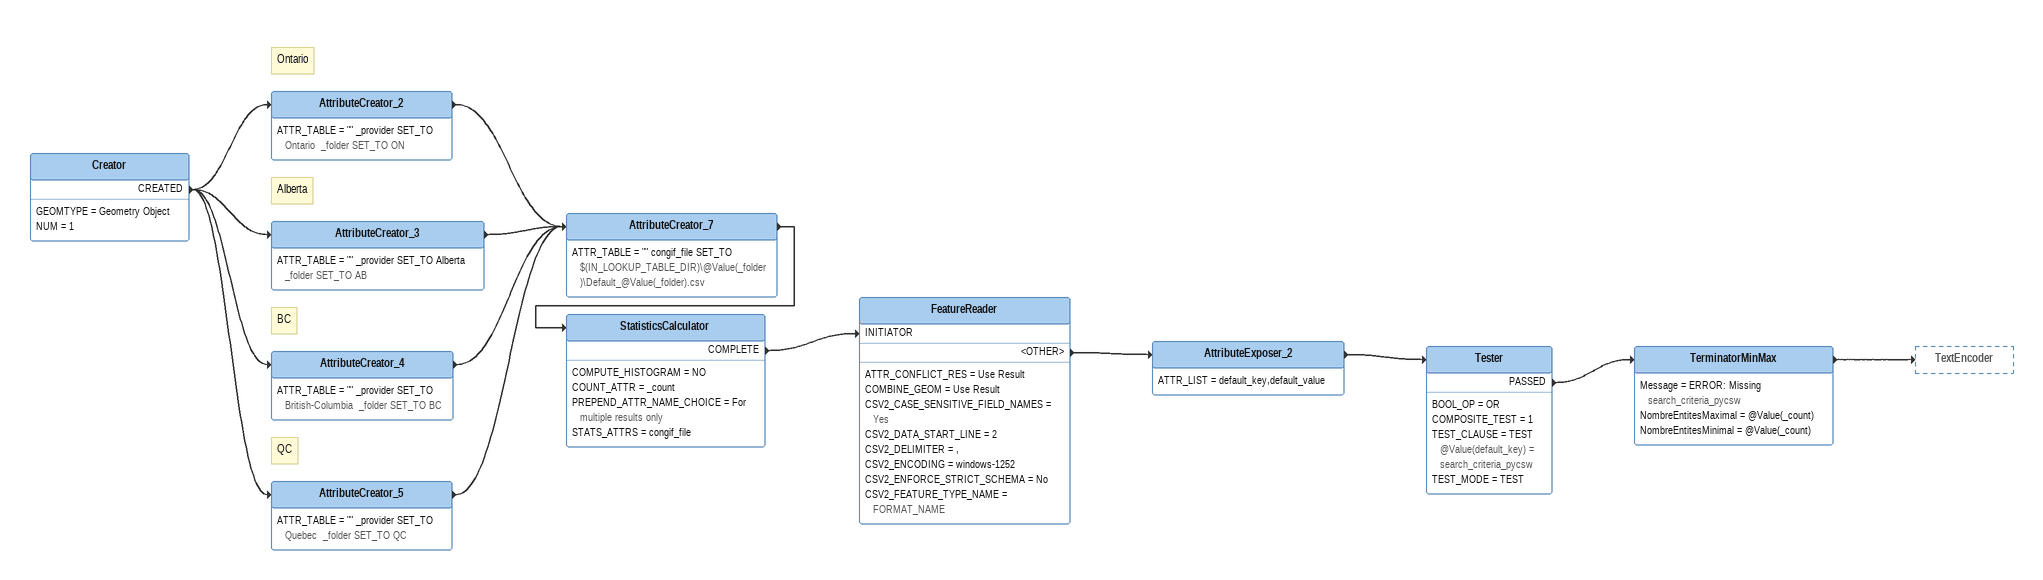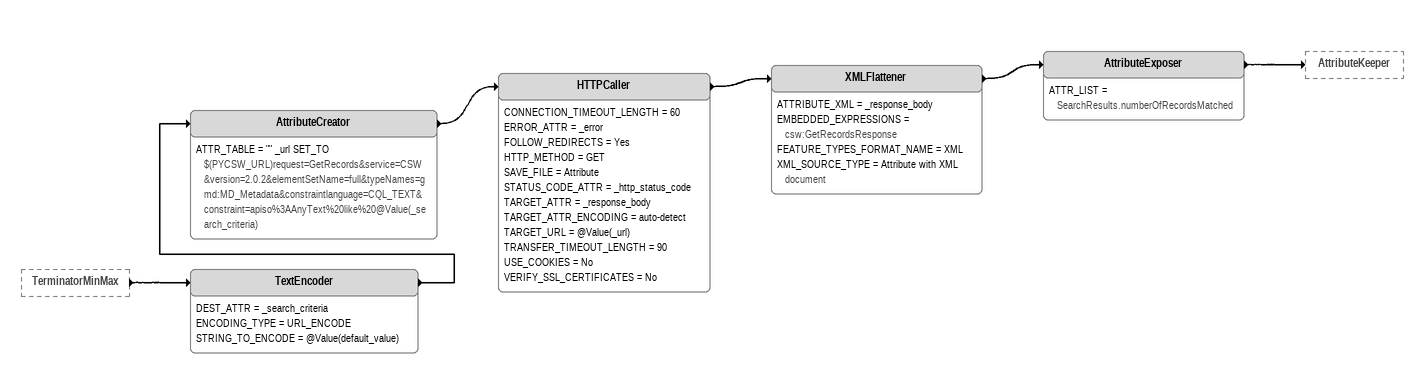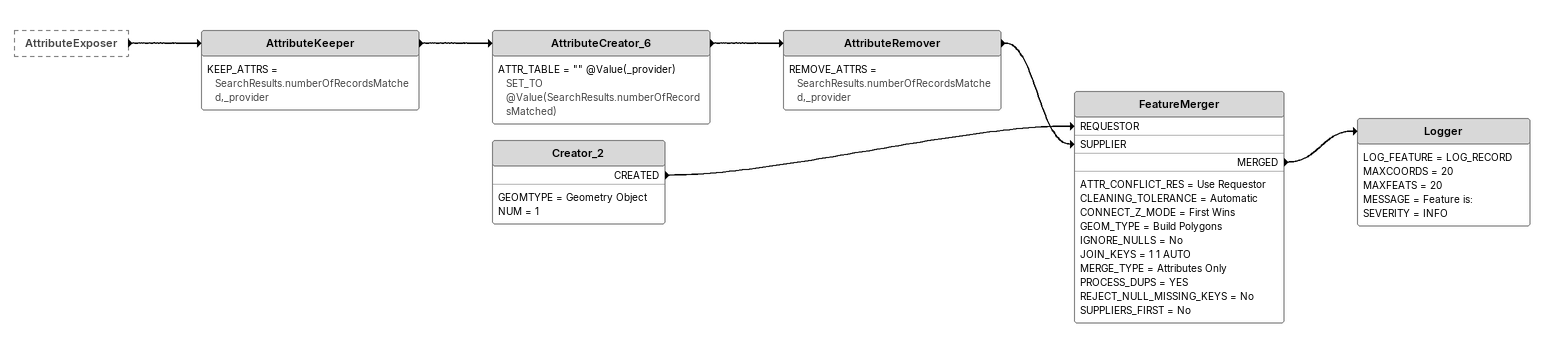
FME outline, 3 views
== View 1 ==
Creator
    GEOMTYPE = Geometry Object
    NUM = 1
    CREATED -> AttributeCreator_2
    CREATED -> AttributeCreator_3
    CREATED -> AttributeCreator_4
    CREATED -> AttributeCreator_5
Note: Ontario
AttributeCreator_2
    ATTR_TABLE = "" _provider SET_TO Ontario  _folder SET_TO ON
    -> AttributeCreator_7
Note: Alberta
AttributeCreator_3
    ATTR_TABLE = "" _provider SET_TO Alberta  _folder SET_TO AB
    -> AttributeCreator_7
Note: BC
AttributeCreator_4
    ATTR_TABLE = "" _provider SET_TO British-Columbia  _folder SET_TO BC
    -> AttributeCreator_7
Note: QC
AttributeCreator_5
    ATTR_TABLE = "" _provider SET_TO Quebec  _folder SET_TO QC
    -> AttributeCreator_7
AttributeCreator_7
    ATTR_TABLE = "" congif_file SET_TO $(IN_LOOKUP_TABLE_DIR)\@Value(_folder)\Default_@Value(_folder).csv
    -> StatisticsCalculator
StatisticsCalculator
    COMPUTE_HISTOGRAM = NO
    COUNT_ATTR = _count
    PREPEND_ATTR_NAME_CHOICE = For multiple results only
    STATS_ATTRS = congif_file
    COMPLETE -> FeatureReader [INITIATOR]
FeatureReader
    ATTR_CONFLICT_RES = Use Result
    COMBINE_GEOM = Use Result
    CSV2_CASE_SENSITIVE_FIELD_NAMES = Yes
    CSV2_DATA_START_LINE = 2
    CSV2_DELIMITER = ,
    CSV2_ENCODING = windows-1252
    CSV2_ENFORCE_STRICT_SCHEMA = No
    CSV2_FEATURE_TYPE_NAME = FORMAT_NAME
    <OTHER> -> AttributeExposer_2
AttributeExposer_2
    ATTR_LIST = default_key,default_value
    -> Tester
Tester
    BOOL_OP = OR
    COMPOSITE_TEST = 1
    TEST_CLAUSE = TEST @Value(default_key) = search_criteria_pycsw
    TEST_MODE = TEST
    PASSED -> TerminatorMinMax
TerminatorMinMax
    Message = ERROR: Missing search_criteria_pycsw
    NombreEntitesMaximal = @Value(_count)
    NombreEntitesMinimal = @Value(_count)
    -> TextEncoder

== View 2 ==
TerminatorMinMax [outside]
    -> TextEncoder
TextEncoder
    DEST_ATTR = _search_criteria
    ENCODING_TYPE = URL_ENCODE
    STRING_TO_ENCODE = @Value(default_value)
    -> AttributeCreator
AttributeCreator
    ATTR_TABLE = "" _url SET_TO $(PYCSW_URL)request=GetRecords&service=CSW&version=2.0.2&elementSetName=full&typeNames=gmd:MD_Metadata&constraintlanguage=CQL_TEXT&constraint=apiso%3AAnyText%20like%20@Value(_search_criteria)
    -> HTTPCaller
HTTPCaller
    CONNECTION_TIMEOUT_LENGTH = 60
    ERROR_ATTR = _error
    FOLLOW_REDIRECTS = Yes
    HTTP_METHOD = GET
    SAVE_FILE = Attribute
    STATUS_CODE_ATTR = _http_status_code
    TARGET_ATTR = _response_body
    TARGET_ATTR_ENCODING = auto-detect
    TARGET_URL = @Value(_url)
    TRANSFER_TIMEOUT_LENGTH = 90
    USE_COOKIES = No
    VERIFY_SSL_CERTIFICATES = No
    -> XMLFlattener
XMLFlattener
    ATTRIBUTE_XML = _response_body
    EMBEDDED_EXPRESSIONS = csw:GetRecordsResponse
    FEATURE_TYPES_FORMAT_NAME = XML
    XML_SOURCE_TYPE = Attribute with XML document
    -> AttributeExposer
AttributeExposer
    ATTR_LIST = SearchResults.numberOfRecordsMatched
    -> AttributeKeeper

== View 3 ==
AttributeExposer [outside]
    -> AttributeKeeper
AttributeKeeper
    KEEP_ATTRS = SearchResults.numberOfRecordsMatched,_provider
    -> AttributeCreator_6
AttributeCreator_6
    ATTR_TABLE = "" @Value(_provider) SET_TO @Value(SearchResults.numberOfRecordsMatched)
    -> AttributeRemover
AttributeRemover
    REMOVE_ATTRS = SearchResults.numberOfRecordsMatched,_provider
    -> FeatureMerger [SUPPLIER]
Creator_2
    GEOMTYPE = Geometry Object
    NUM = 1
    CREATED -> FeatureMerger [REQUESTOR]
FeatureMerger
    ATTR_CONFLICT_RES = Use Requestor
    CLEANING_TOLERANCE = Automatic
    CONNECT_Z_MODE = First Wins
    GEOM_TYPE = Build Polygons
    IGNORE_NULLS = No
    JOIN_KEYS = 1 1 AUTO
    MERGE_TYPE = Attributes Only
    PROCESS_DUPS = YES
    REJECT_NULL_MISSING_KEYS = No
    SUPPLIERS_FIRST = No
    MERGED -> Logger
Logger
    LOG_FEATURE = LOG_RECORD
    MAXCOORDS = 20
    MAXFEATS = 20
    MESSAGE = Feature is:
    SEVERITY = INFO
